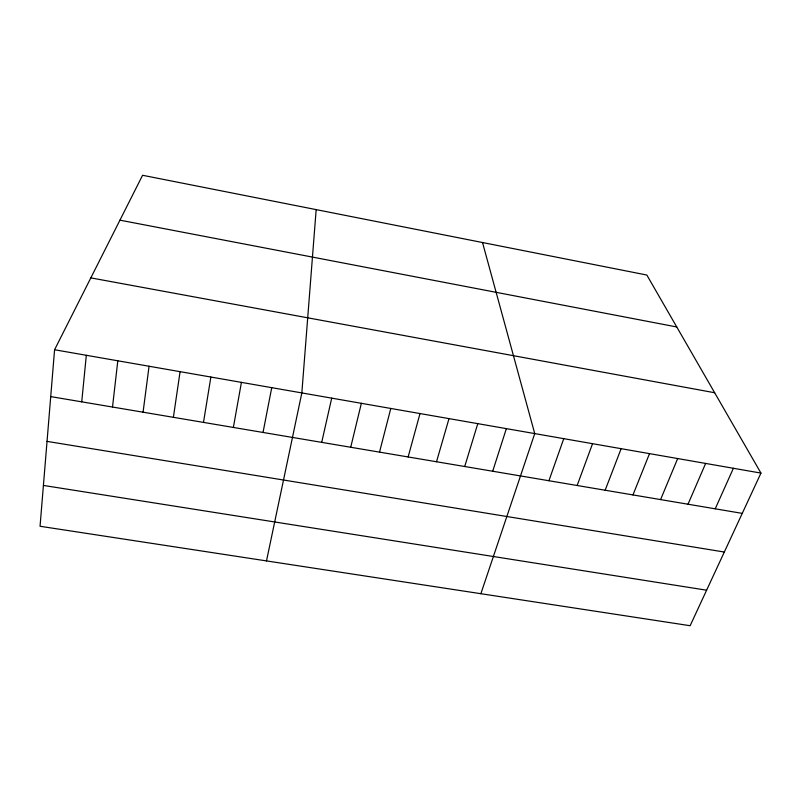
<?xml version="1.0" encoding="UTF-8"?>
<svg xmlns="http://www.w3.org/2000/svg" width="801" height="801" viewBox="0 0 801 801"><rect width="100%" height="100%" fill="white"/><g stroke="black" fill="none" stroke-linecap="round" stroke-linejoin="round"><path stroke-width="1.2" d="M316.165 209.612L301.837 392.921L266.493 560.91M54.578 349.747L40.05 526.267L690.132 625.721L760.95 473.091L646.838 275.033L142.588 175.279L54.578 349.747L760.95 473.091M81.732 401.842L86.318 355.284M112.51 407.038L117.807 360.78M143.069 412.195L149.066 366.237M173.386 417.321L180.085 371.654M203.494 422.397L210.873 377.031M233.371 427.444L241.421 382.367M263.028 432.46L271.739 387.664M321.702 442.362L331.714 398.137M350.718 447.268L361.361 403.314M379.524 452.124L390.788 408.45M408.13 456.96L420.004 413.556M436.515 461.756L449.001 418.613M464.71 466.512L477.786 423.639M492.695 471.238L506.362 428.635M480.87 593.711L534.738 433.591L482.522 242.523M548.915 480.73L563.754 438.658M577.141 485.496L592.55 443.684M605.155 490.232L621.135 448.67M632.97 494.928L649.511 453.626M660.585 499.594L677.676 458.552M688.009 504.219L705.641 463.429M715.223 508.815L733.396 468.275M43.414 485.426L706.612 590.197M47.039 441.381L724.324 552.039M50.723 396.605L742.257 513.381M90.823 277.877L714.652 392.74M119.95 220.165L676.755 326.968"/></g></svg>
